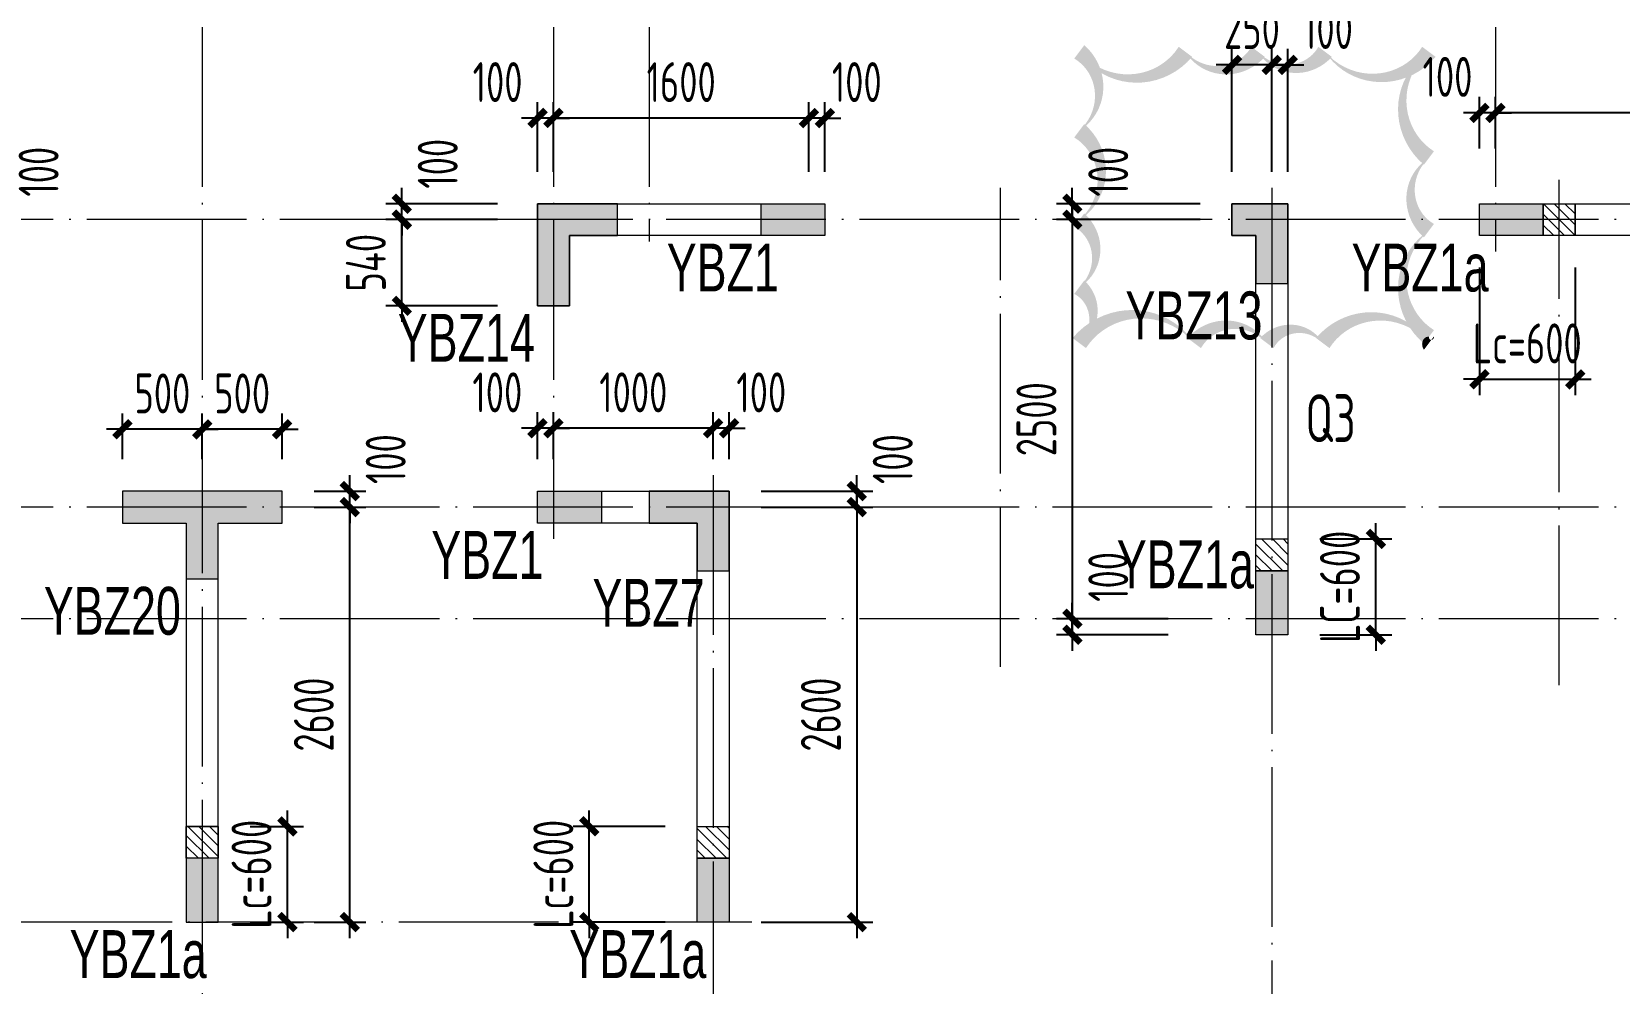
# Model space of a CAD drawing. Extents: x -129922 to 1190196, y -520662 to 139923.
# Drawn here: x 321287 to 331230, y -171156 to -165197 of the extents above; entities that cross this region are included whole.
import ezdxf
from ezdxf.enums import TextEntityAlignment as Align

# ---------------------------------------------------------------- set-up
doc = ezdxf.new("R2010")
doc.units = 0
doc.header["$LTSCALE"] = 1000
doc.header["$MEASUREMENT"] = 0
doc.linetypes.add('DOTE', pattern=[2.42, 2, -0.2, 0.02, -0.2])
for name, color, linetype, lineweight in [('A-轴线-塔楼', 1, 'DOTE', 9), ('A-轴线-隔墙', 41, 'DOTE', 9), ('S-基础-HATCH', 251, 'Continuous', 20), ('S-墙柱-COLU', 50, 'Continuous', 20), ('S-墙柱-DIM', 3, 'Continuous', 20), ('S-墙柱-Lc填充', 8, 'Continuous', 9), ('S-墙柱-WALL', 6, 'Continuous', 20), ('S-墙柱-编号', 4, 'Continuous', 20), ('S-通用-TEXT', 7, 'Continuous', 20)]:
    doc.layers.add(name, color=color, linetype=linetype, lineweight=lineweight)
doc.layers.add('S-活动层-非打印1', color=170, linetype='Continuous', lineweight=20, plot=False)
doc.styles.add('BW_Dim', font='Bweng.shx', dxfattribs={"width": 0.7, "bigfont": 'hztxt.shx'})
doc.styles.add('TSSD_Dimension', font='tssdeng.shx', dxfattribs={"width": 0.7, "bigfont": 'HZTXT.SHX'})
doc.styles.add('TSSD_Rein', font='tssdeng.shx', dxfattribs={"width": 0.7, "bigfont": 'hztxt.shx'})
doc.dimstyles.new('TSSD_100_100', dxfattribs={"dimtxt": 250, "dimasz": 100, "dimexe": 100, "dimexo": 200, "dimgap": 100, "dimtad": 1, "dimdec": 0, "dimzin": 0, "dimdsep": 46, "dimtxsty": 'TSSD_Dimension', "dimblk": 'ARCHTICK', "dimcen": 0, "dimdle": 100, "dimclrt": 7, "dimadec": 0, "dimazin": 0, "dimtfac": 1, "dimtdec": 0, "dimtix": 1, "dimtmove": 2, "dimatfit": 0, "dimfxl": 0, "dimtolj": 1, "dimtzin": 0, "dimarcsym": 0})

# ---------------------------------------------------------------- blocks, each defined once
blk = doc.blocks.new('ZHOUWANG3')
at = {"layer": 'A-轴线-塔楼', "linetype": 'DOTE', "ltscale": 0.5}
for p, q in [((118951.9, 248942.1), (118951.9, 226833.6)), ((121151.8, 248942.1), (121151.8, 239686.4)), ((121751.8, 248942.1), (121751.8, 241549.6)), ((127051.9, 248942.1), (127051.9, 241486.4)), ((125651.9, 241886.4), (125651.9, 226833.6)), ((139798.4, 241686.4), (85361.6, 241686.4)), ((122151.9, 240086.4), (122151.9, 225988.1)), ((139798.4, 239886.4), (85361.6, 239886.4)), ((139798.4, 239186.4), (85361.6, 239186.4))]:
    blk.add_line(p, q, dxfattribs=at)
at = {"layer": 'A-轴线-隔墙', "ltscale": 0.5}
for p, q in [((127451.9, 238770.4), (127451.9, 241936.4)), ((123951.9, 238886.4), (123951.9, 241886.4)), ((122393.7, 237286.4), (101607.8, 237286.4))]:
    blk.add_line(p, q, dxfattribs=at)
blk = doc.blocks.new('_ArchTick')
at = {"color": 0, "linetype": 'ByBlock', "const_width": 0.4}
blk.add_lwpolyline([(-0.5, -0.5), (0.5, 0.5)], dxfattribs=at)
blk = doc.blocks.new('*D1961')
at = {"layer": 'Defpoints', "color": 0, "transparency": 16777216}
for p in [(329154.6, -168373.8), (329705.9, -168373.8), (329154.6, -168973.8)]:
    blk.add_point(p, dxfattribs=at)
at = {"layer": 'S-墙柱-DIM', "color": 0, "lineweight": -2, "transparency": 16777216}
for p, q in [((329705.9, -168373.8), (329705.9, -168273.8)), ((329354.6, -168373.8), (329805.9, -168373.8)), ((329705.9, -168973.8), (329705.9, -168373.8)), ((329354.6, -168973.8), (329805.9, -168973.8)), ((329705.9, -168973.8), (329705.9, -169073.8))]:
    blk.add_line(p, q, dxfattribs=at)
at = {"layer": 'S-墙柱-DIM', "color": 0, "lineweight": -2, "transparency": 16777216, "xscale": 100, "yscale": 100, "zscale": 100}
for p, rotation in [((329705.9, -168373.8), 270), ((329705.9, -168973.8), 90)]:
    blk.add_blockref('_ArchTick', p, dxfattribs=dict(at, rotation=rotation))
at = {"layer": 'S-墙柱-DIM', "color": 7, "transparency": 16777216, "insert": (329480.9, -168673.8), "char_height": 250, "attachment_point": 5, "rotation": 90, "style": 'TSSD_Dimension'}
blk.add_mtext('\\A1;LC=600', dxfattribs=at)
blk = doc.blocks.new('*D1962')
at = {"layer": 'Defpoints', "color": 0, "transparency": 16777216}
for p in [(330354.6, -166473.8), (330954.6, -166473.8), (330954.6, -167373.8)]:
    blk.add_point(p, dxfattribs=at)
at = {"layer": 'S-墙柱-DIM', "color": 0, "lineweight": -2, "transparency": 16777216}
for p, q in [((330354.6, -166673.8), (330354.6, -167473.8)), ((330954.6, -166673.8), (330954.6, -167473.8)), ((330354.6, -167373.8), (330254.6, -167373.8)), ((330354.6, -167373.8), (330954.6, -167373.8)), ((330954.6, -167373.8), (331054.6, -167373.8))]:
    blk.add_line(p, q, dxfattribs=at)
at = {"layer": 'S-墙柱-DIM', "color": 0, "lineweight": -2, "transparency": 16777216, "xscale": 100, "yscale": 100, "zscale": 100}
blk.add_blockref('_ArchTick', (330354.6, -167373.8), dxfattribs=at)
at = {"layer": 'S-墙柱-DIM', "color": 0, "lineweight": -2, "transparency": 16777216, "xscale": 100, "yscale": 100, "zscale": 100, "rotation": 180}
blk.add_blockref('_ArchTick', (330954.6, -167373.8), dxfattribs=at)
at = {"layer": 'S-墙柱-DIM', "color": 7, "transparency": 16777216, "insert": (330654.6, -167148.8), "char_height": 250, "attachment_point": 5, "style": 'TSSD_Dimension'}
blk.add_mtext('\\A1;Lc=600', dxfattribs=at)
blk = doc.blocks.new('*D1974')
at = {"layer": 'Defpoints', "color": 0, "transparency": 16777216}
for p in [(322454.6, -170173.8), (322887.9, -170173.8), (322454.6, -170773.8)]:
    blk.add_point(p, dxfattribs=at)
at = {"layer": 'S-墙柱-DIM', "color": 0, "lineweight": -2, "transparency": 16777216}
for p, q in [((322887.9, -170173.8), (322887.9, -170073.8)), ((322654.6, -170173.8), (322987.9, -170173.8)), ((322887.9, -170773.8), (322887.9, -170173.8)), ((322654.6, -170773.8), (322987.9, -170773.8)), ((322887.9, -170773.8), (322887.9, -170873.8))]:
    blk.add_line(p, q, dxfattribs=at)
at = {"layer": 'S-墙柱-DIM', "color": 0, "lineweight": -2, "transparency": 16777216, "xscale": 100, "yscale": 100, "zscale": 100}
for p, rotation in [((322887.9, -170173.8), 270), ((322887.9, -170773.8), 90)]:
    blk.add_blockref('_ArchTick', p, dxfattribs=dict(at, rotation=rotation))
at = {"layer": 'S-墙柱-DIM', "color": 7, "transparency": 16777216, "insert": (322662.9, -170473.8), "char_height": 250, "attachment_point": 5, "rotation": 90, "style": 'TSSD_Dimension'}
blk.add_mtext('\\A1;Lc=600', dxfattribs=at)
blk = doc.blocks.new('*D1975')
at = {"layer": 'Defpoints', "color": 0, "transparency": 16777216}
for p in [(324778.7, -170173.8), (325454.6, -170173.8), (325454.6, -170773.8)]:
    blk.add_point(p, dxfattribs=at)
at = {"layer": 'S-墙柱-DIM', "color": 0, "lineweight": -2, "transparency": 16777216}
for p, q in [((324778.7, -170173.8), (324778.7, -170073.8)), ((325254.6, -170173.8), (324678.7, -170173.8)), ((324778.7, -170773.8), (324778.7, -170173.8)), ((325254.6, -170773.8), (324678.7, -170773.8)), ((324778.7, -170773.8), (324778.7, -170873.8))]:
    blk.add_line(p, q, dxfattribs=at)
at = {"layer": 'S-墙柱-DIM', "color": 0, "lineweight": -2, "transparency": 16777216, "xscale": 100, "yscale": 100, "zscale": 100}
for p, rotation in [((324778.7, -170173.8), 270), ((324778.7, -170773.8), 90)]:
    blk.add_blockref('_ArchTick', p, dxfattribs=dict(at, rotation=rotation))
at = {"layer": 'S-墙柱-DIM', "color": 7, "transparency": 16777216, "insert": (324553.7, -170473.8), "char_height": 250, "attachment_point": 5, "rotation": 90, "style": 'TSSD_Dimension'}
blk.add_mtext('\\A1;Lc=600', dxfattribs=at)
blk = doc.blocks.new('*D1986')
at = {"layer": 'Defpoints', "color": 0, "transparency": 16777216}
for p in [(320304.6, -166273.8), (321104.6, -166273.8), (320304.6, -166373.8)]:
    blk.add_point(p, dxfattribs=at)
at = {"layer": 'S-墙柱-DIM', "color": 0, "lineweight": -2, "transparency": 16777216}
for p, q in [((321104.6, -166273.8), (321104.6, -166173.8)), ((320504.6, -166273.8), (321204.6, -166273.8)), ((321104.6, -166373.8), (321104.6, -166273.8)), ((320504.6, -166373.8), (321204.6, -166373.8)), ((321104.6, -166373.8), (321104.6, -166473.8))]:
    blk.add_line(p, q, dxfattribs=at)
at = {"layer": 'S-墙柱-DIM', "color": 0, "lineweight": -2, "transparency": 16777216, "xscale": 100, "yscale": 100, "zscale": 100}
for p, rotation in [((321104.6, -166273.8), 270), ((321104.6, -166373.8), 90)]:
    blk.add_blockref('_ArchTick', p, dxfattribs=dict(at, rotation=rotation))
at = {"layer": 'S-墙柱-DIM', "color": 7, "transparency": 16777216, "insert": (321329.6, -166073.8), "char_height": 250, "attachment_point": 5, "rotation": 90, "style": 'TSSD_Dimension'}
blk.add_mtext('\\A1;100', dxfattribs=at)
blk = doc.blocks.new('*D1997')
at = {"layer": 'Defpoints', "color": 0, "transparency": 16777216}
for p in [(321854.6, -167687), (321854.6, -168073.8), (322354.6, -168073.8)]:
    blk.add_point(p, dxfattribs=at)
at = {"layer": 'S-墙柱-DIM', "color": 0, "lineweight": -2, "transparency": 16777216}
for p, q in [((321854.6, -167873.8), (321854.6, -167587)), ((322354.6, -167873.8), (322354.6, -167587)), ((321854.6, -167687), (321754.6, -167687)), ((322354.6, -167687), (321854.6, -167687)), ((322354.6, -167687), (322454.6, -167687))]:
    blk.add_line(p, q, dxfattribs=at)
at = {"layer": 'S-墙柱-DIM', "color": 0, "lineweight": -2, "transparency": 16777216, "xscale": 100, "yscale": 100, "zscale": 100}
blk.add_blockref('_ArchTick', (321854.6, -167687), dxfattribs=at)
at = {"layer": 'S-墙柱-DIM', "color": 0, "lineweight": -2, "transparency": 16777216, "xscale": 100, "yscale": 100, "zscale": 100, "rotation": 180}
blk.add_blockref('_ArchTick', (322354.6, -167687), dxfattribs=at)
at = {"layer": 'S-墙柱-DIM', "color": 7, "transparency": 16777216, "insert": (322104.6, -167462), "char_height": 250, "attachment_point": 5, "style": 'TSSD_Dimension'}
blk.add_mtext('\\A1;500', dxfattribs=at)
blk = doc.blocks.new('*D1998')
at = {"layer": 'Defpoints', "color": 0, "transparency": 16777216}
for p in [(322354.6, -167687), (322354.6, -168073.8), (322854.6, -168073.8)]:
    blk.add_point(p, dxfattribs=at)
at = {"layer": 'S-墙柱-DIM', "color": 0, "lineweight": -2, "transparency": 16777216}
for p, q in [((322354.6, -167873.8), (322354.6, -167587)), ((322854.6, -167873.8), (322854.6, -167587)), ((322354.6, -167687), (322254.6, -167687)), ((322854.6, -167687), (322354.6, -167687)), ((322854.6, -167687), (322954.6, -167687))]:
    blk.add_line(p, q, dxfattribs=at)
at = {"layer": 'S-墙柱-DIM', "color": 0, "lineweight": -2, "transparency": 16777216, "xscale": 100, "yscale": 100, "zscale": 100}
blk.add_blockref('_ArchTick', (322354.6, -167687), dxfattribs=at)
at = {"layer": 'S-墙柱-DIM', "color": 0, "lineweight": -2, "transparency": 16777216, "xscale": 100, "yscale": 100, "zscale": 100, "rotation": 180}
blk.add_blockref('_ArchTick', (322854.6, -167687), dxfattribs=at)
at = {"layer": 'S-墙柱-DIM', "color": 7, "transparency": 16777216, "insert": (322604.6, -167462), "char_height": 250, "attachment_point": 5, "style": 'TSSD_Dimension'}
blk.add_mtext('\\A1;500', dxfattribs=at)
blk = doc.blocks.new('*D1999')
at = {"layer": 'Defpoints', "color": 0, "transparency": 16777216}
for p in [(322854.6, -168073.8), (323278.7, -168073.8), (322854.6, -168173.8)]:
    blk.add_point(p, dxfattribs=at)
at = {"layer": 'S-墙柱-DIM', "color": 0, "lineweight": -2, "transparency": 16777216}
for p, q in [((323278.7, -168073.8), (323278.7, -167973.8)), ((323054.6, -168073.8), (323378.7, -168073.8)), ((323278.7, -168173.8), (323278.7, -168073.8)), ((323054.6, -168173.8), (323378.7, -168173.8)), ((323278.7, -168173.8), (323278.7, -168273.8))]:
    blk.add_line(p, q, dxfattribs=at)
at = {"layer": 'S-墙柱-DIM', "color": 0, "lineweight": -2, "transparency": 16777216, "xscale": 100, "yscale": 100, "zscale": 100}
for p, rotation in [((323278.7, -168073.8), 270), ((323278.7, -168173.8), 90)]:
    blk.add_blockref('_ArchTick', p, dxfattribs=dict(at, rotation=rotation))
at = {"layer": 'S-墙柱-DIM', "color": 7, "transparency": 16777216, "insert": (323503.7, -167873.8), "char_height": 250, "attachment_point": 5, "rotation": 90, "style": 'TSSD_Dimension'}
blk.add_mtext('\\A1;100', dxfattribs=at)
blk = doc.blocks.new('*D2000')
at = {"layer": 'Defpoints', "color": 0, "transparency": 16777216}
for p in [(322854.6, -168173.8), (323278.7, -168173.8), (322854.6, -170773.8)]:
    blk.add_point(p, dxfattribs=at)
at = {"layer": 'S-墙柱-DIM', "color": 0, "lineweight": -2, "transparency": 16777216}
for p, q in [((323278.7, -170873.8), (323278.7, -168073.8)), ((323054.6, -168173.8), (323378.7, -168173.8)), ((323054.6, -170773.8), (323378.7, -170773.8))]:
    blk.add_line(p, q, dxfattribs=at)
at = {"layer": 'S-墙柱-DIM', "color": 0, "lineweight": -2, "transparency": 16777216, "xscale": 100, "yscale": 100, "zscale": 100}
for p, rotation in [((323278.7, -168173.8), 90), ((323278.7, -170773.8), 270)]:
    blk.add_blockref('_ArchTick', p, dxfattribs=dict(at, rotation=rotation))
at = {"layer": 'S-墙柱-DIM', "color": 7, "transparency": 16777216, "insert": (323053.7, -169473.8), "char_height": 250, "attachment_point": 5, "rotation": 90, "style": 'TSSD_Dimension'}
blk.add_mtext('\\A1;2600', dxfattribs=at)
blk = doc.blocks.new('*D2001')
at = {"layer": 'Defpoints', "color": 0, "transparency": 16777216}
for p in [(325554.6, -167680.6), (325554.6, -168073.8), (325654.6, -168073.8)]:
    blk.add_point(p, dxfattribs=at)
at = {"layer": 'S-墙柱-DIM', "color": 0, "lineweight": -2, "transparency": 16777216}
for p, q in [((325554.6, -167873.8), (325554.6, -167580.6)), ((325654.6, -167873.8), (325654.6, -167580.6)), ((325554.6, -167680.6), (325454.6, -167680.6)), ((325654.6, -167680.6), (325554.6, -167680.6)), ((325654.6, -167680.6), (325754.6, -167680.6))]:
    blk.add_line(p, q, dxfattribs=at)
at = {"layer": 'S-墙柱-DIM', "color": 0, "lineweight": -2, "transparency": 16777216, "xscale": 100, "yscale": 100, "zscale": 100}
blk.add_blockref('_ArchTick', (325554.6, -167680.6), dxfattribs=at)
at = {"layer": 'S-墙柱-DIM', "color": 0, "lineweight": -2, "transparency": 16777216, "xscale": 100, "yscale": 100, "zscale": 100, "rotation": 180}
blk.add_blockref('_ArchTick', (325654.6, -167680.6), dxfattribs=at)
at = {"layer": 'S-墙柱-DIM', "color": 7, "transparency": 16777216, "insert": (325856.2, -167455.6), "char_height": 250, "attachment_point": 5, "style": 'TSSD_Dimension'}
blk.add_mtext('\\A1;100', dxfattribs=at)
blk = doc.blocks.new('*D2002')
at = {"layer": 'Defpoints', "color": 0, "transparency": 16777216}
for p in [(324554.6, -167680.6), (324554.6, -168073.8), (325554.6, -168073.8)]:
    blk.add_point(p, dxfattribs=at)
at = {"layer": 'S-墙柱-DIM', "color": 0, "lineweight": -2, "transparency": 16777216}
for p, q in [((324554.6, -167873.8), (324554.6, -167580.6)), ((325554.6, -167873.8), (325554.6, -167580.6)), ((325654.6, -167680.6), (324454.6, -167680.6))]:
    blk.add_line(p, q, dxfattribs=at)
at = {"layer": 'S-墙柱-DIM', "color": 0, "lineweight": -2, "transparency": 16777216, "xscale": 100, "yscale": 100, "zscale": 100, "rotation": 180}
blk.add_blockref('_ArchTick', (324554.6, -167680.6), dxfattribs=at)
at = {"layer": 'S-墙柱-DIM', "color": 0, "lineweight": -2, "transparency": 16777216, "xscale": 100, "yscale": 100, "zscale": 100}
blk.add_blockref('_ArchTick', (325554.6, -167680.6), dxfattribs=at)
at = {"layer": 'S-墙柱-DIM', "color": 7, "transparency": 16777216, "insert": (325054.6, -167455.6), "char_height": 250, "attachment_point": 5, "style": 'TSSD_Dimension'}
blk.add_mtext('\\A1;1000', dxfattribs=at)
blk = doc.blocks.new('*D2003')
at = {"layer": 'Defpoints', "color": 0, "transparency": 16777216}
for p in [(324454.6, -167680.6), (324454.6, -168073.8), (324554.6, -168073.8)]:
    blk.add_point(p, dxfattribs=at)
at = {"layer": 'S-墙柱-DIM', "color": 0, "lineweight": -2, "transparency": 16777216}
for p, q in [((324454.6, -167873.8), (324454.6, -167580.6)), ((324554.6, -167873.8), (324554.6, -167580.6)), ((324454.6, -167680.6), (324354.6, -167680.6)), ((324554.6, -167680.6), (324454.6, -167680.6)), ((324554.6, -167680.6), (324654.6, -167680.6))]:
    blk.add_line(p, q, dxfattribs=at)
at = {"layer": 'S-墙柱-DIM', "color": 0, "lineweight": -2, "transparency": 16777216, "xscale": 100, "yscale": 100, "zscale": 100}
blk.add_blockref('_ArchTick', (324454.6, -167680.6), dxfattribs=at)
at = {"layer": 'S-墙柱-DIM', "color": 0, "lineweight": -2, "transparency": 16777216, "xscale": 100, "yscale": 100, "zscale": 100, "rotation": 180}
blk.add_blockref('_ArchTick', (324554.6, -167680.6), dxfattribs=at)
at = {"layer": 'S-墙柱-DIM', "color": 7, "transparency": 16777216, "insert": (324203, -167455.6), "char_height": 250, "attachment_point": 5, "style": 'TSSD_Dimension'}
blk.add_mtext('\\A1;100', dxfattribs=at)
blk = doc.blocks.new('*D2004')
at = {"layer": 'Defpoints', "color": 0, "transparency": 16777216}
for p in [(325654.6, -168073.8), (326454.6, -168073.8), (325654.6, -168173.8)]:
    blk.add_point(p, dxfattribs=at)
at = {"layer": 'S-墙柱-DIM', "color": 0, "lineweight": -2, "transparency": 16777216}
for p, q in [((326454.6, -168073.8), (326454.6, -167973.8)), ((325854.6, -168073.8), (326554.6, -168073.8)), ((326454.6, -168173.8), (326454.6, -168073.8)), ((325854.6, -168173.8), (326554.6, -168173.8)), ((326454.6, -168173.8), (326454.6, -168273.8))]:
    blk.add_line(p, q, dxfattribs=at)
at = {"layer": 'S-墙柱-DIM', "color": 0, "lineweight": -2, "transparency": 16777216, "xscale": 100, "yscale": 100, "zscale": 100}
for p, rotation in [((326454.6, -168073.8), 270), ((326454.6, -168173.8), 90)]:
    blk.add_blockref('_ArchTick', p, dxfattribs=dict(at, rotation=rotation))
at = {"layer": 'S-墙柱-DIM', "color": 7, "transparency": 16777216, "insert": (326679.6, -167873.8), "char_height": 250, "attachment_point": 5, "rotation": 90, "style": 'TSSD_Dimension'}
blk.add_mtext('\\A1;100', dxfattribs=at)
blk = doc.blocks.new('*D2005')
at = {"layer": 'Defpoints', "color": 0, "transparency": 16777216}
for p in [(325654.6, -168173.8), (325654.6, -170773.8), (326454.6, -170773.8)]:
    blk.add_point(p, dxfattribs=at)
at = {"layer": 'S-墙柱-DIM', "color": 0, "lineweight": -2, "transparency": 16777216}
for p, q in [((326454.6, -168073.8), (326454.6, -170873.8)), ((325854.6, -168173.8), (326554.6, -168173.8)), ((325854.6, -170773.8), (326554.6, -170773.8))]:
    blk.add_line(p, q, dxfattribs=at)
at = {"layer": 'S-墙柱-DIM', "color": 0, "lineweight": -2, "transparency": 16777216, "xscale": 100, "yscale": 100, "zscale": 100}
for p, rotation in [((326454.6, -168173.8), 90), ((326454.6, -170773.8), 270)]:
    blk.add_blockref('_ArchTick', p, dxfattribs=dict(at, rotation=rotation))
at = {"layer": 'S-墙柱-DIM', "color": 7, "transparency": 16777216, "insert": (326229.6, -169473.8), "char_height": 250, "attachment_point": 5, "rotation": 90, "style": 'TSSD_Dimension'}
blk.add_mtext('\\A1;2600', dxfattribs=at)
blk = doc.blocks.new('*D2010')
at = {"layer": 'Defpoints', "color": 0, "transparency": 16777216}
for p in [(324454.6, -165737.2), (324454.6, -166273.8), (324554.6, -166273.8)]:
    blk.add_point(p, dxfattribs=at)
at = {"layer": 'S-墙柱-DIM', "color": 0, "lineweight": -2, "transparency": 16777216}
for p, q in [((324454.6, -166073.8), (324454.6, -165637.2)), ((324554.6, -166073.8), (324554.6, -165637.2)), ((324454.6, -165737.2), (324354.6, -165737.2)), ((324554.6, -165737.2), (324454.6, -165737.2)), ((324554.6, -165737.2), (324654.6, -165737.2))]:
    blk.add_line(p, q, dxfattribs=at)
at = {"layer": 'S-墙柱-DIM', "color": 0, "lineweight": -2, "transparency": 16777216, "xscale": 100, "yscale": 100, "zscale": 100}
blk.add_blockref('_ArchTick', (324454.6, -165737.2), dxfattribs=at)
at = {"layer": 'S-墙柱-DIM', "color": 0, "lineweight": -2, "transparency": 16777216, "xscale": 100, "yscale": 100, "zscale": 100, "rotation": 180}
blk.add_blockref('_ArchTick', (324554.6, -165737.2), dxfattribs=at)
at = {"layer": 'S-墙柱-DIM', "color": 7, "transparency": 16777216, "insert": (324204.6, -165512.2), "char_height": 250, "attachment_point": 5, "style": 'TSSD_Dimension'}
blk.add_mtext('\\A1;100', dxfattribs=at)
blk = doc.blocks.new('*D2011')
at = {"layer": 'Defpoints', "color": 0, "transparency": 16777216}
for p in [(324554.6, -165737.2), (324554.6, -166273.8), (326154.6, -166273.8)]:
    blk.add_point(p, dxfattribs=at)
at = {"layer": 'S-墙柱-DIM', "color": 0, "lineweight": -2, "transparency": 16777216}
for p, q in [((324554.6, -166073.8), (324554.6, -165637.2)), ((326154.6, -166073.8), (326154.6, -165637.2)), ((326254.6, -165737.2), (324454.6, -165737.2))]:
    blk.add_line(p, q, dxfattribs=at)
at = {"layer": 'S-墙柱-DIM', "color": 0, "lineweight": -2, "transparency": 16777216, "xscale": 100, "yscale": 100, "zscale": 100, "rotation": 180}
blk.add_blockref('_ArchTick', (324554.6, -165737.2), dxfattribs=at)
at = {"layer": 'S-墙柱-DIM', "color": 0, "lineweight": -2, "transparency": 16777216, "xscale": 100, "yscale": 100, "zscale": 100}
blk.add_blockref('_ArchTick', (326154.6, -165737.2), dxfattribs=at)
at = {"layer": 'S-墙柱-DIM', "color": 7, "transparency": 16777216, "insert": (325354.6, -165512.2), "char_height": 250, "attachment_point": 5, "style": 'TSSD_Dimension'}
blk.add_mtext('\\A1;1600', dxfattribs=at)
blk = doc.blocks.new('*D2012')
at = {"layer": 'Defpoints', "color": 0, "transparency": 16777216}
for p in [(326154.6, -165737.2), (326154.6, -166273.8), (326254.6, -166273.8)]:
    blk.add_point(p, dxfattribs=at)
at = {"layer": 'S-墙柱-DIM', "color": 0, "lineweight": -2, "transparency": 16777216}
for p, q in [((326154.6, -166073.8), (326154.6, -165637.2)), ((326254.6, -166073.8), (326254.6, -165637.2)), ((326154.6, -165737.2), (326054.6, -165737.2)), ((326254.6, -165737.2), (326154.6, -165737.2)), ((326254.6, -165737.2), (326354.6, -165737.2))]:
    blk.add_line(p, q, dxfattribs=at)
at = {"layer": 'S-墙柱-DIM', "color": 0, "lineweight": -2, "transparency": 16777216, "xscale": 100, "yscale": 100, "zscale": 100}
blk.add_blockref('_ArchTick', (326154.6, -165737.2), dxfattribs=at)
at = {"layer": 'S-墙柱-DIM', "color": 0, "lineweight": -2, "transparency": 16777216, "xscale": 100, "yscale": 100, "zscale": 100, "rotation": 180}
blk.add_blockref('_ArchTick', (326254.6, -165737.2), dxfattribs=at)
at = {"layer": 'S-墙柱-DIM', "color": 7, "transparency": 16777216, "insert": (326454.6, -165512.2), "char_height": 250, "attachment_point": 5, "style": 'TSSD_Dimension'}
blk.add_mtext('\\A1;100', dxfattribs=at)
blk = doc.blocks.new('*D2013')
at = {"layer": 'Defpoints', "color": 0, "transparency": 16777216}
for p in [(323604.6, -166273.8), (324404.6, -166273.8), (324404.6, -166373.8)]:
    blk.add_point(p, dxfattribs=at)
at = {"layer": 'S-墙柱-DIM', "color": 0, "lineweight": -2, "transparency": 16777216}
for p, q in [((323604.6, -166273.8), (323604.6, -166173.8)), ((324204.6, -166273.8), (323504.6, -166273.8)), ((323604.6, -166373.8), (323604.6, -166273.8)), ((324204.6, -166373.8), (323504.6, -166373.8)), ((323604.6, -166373.8), (323604.6, -166473.8))]:
    blk.add_line(p, q, dxfattribs=at)
at = {"layer": 'S-墙柱-DIM', "color": 0, "lineweight": -2, "transparency": 16777216, "xscale": 100, "yscale": 100, "zscale": 100}
for p, rotation in [((323604.6, -166273.8), 270), ((323604.6, -166373.8), 90)]:
    blk.add_blockref('_ArchTick', p, dxfattribs=dict(at, rotation=rotation))
at = {"layer": 'S-墙柱-DIM', "color": 7, "transparency": 16777216, "insert": (323829.6, -166023.8), "char_height": 250, "attachment_point": 5, "rotation": 90, "style": 'TSSD_Dimension'}
blk.add_mtext('\\A1;100', dxfattribs=at)
blk = doc.blocks.new('*D2014')
at = {"layer": 'Defpoints', "color": 0, "transparency": 16777216}
for p in [(323604.6, -166373.8), (324404.6, -166373.8), (324404.6, -166913.8)]:
    blk.add_point(p, dxfattribs=at)
at = {"layer": 'S-墙柱-DIM', "color": 0, "lineweight": -2, "transparency": 16777216}
for p, q in [((323604.6, -166373.8), (323604.6, -166273.8)), ((324204.6, -166373.8), (323504.6, -166373.8)), ((323604.6, -166913.8), (323604.6, -166373.8)), ((324204.6, -166913.8), (323504.6, -166913.8)), ((323604.6, -166913.8), (323604.6, -167013.8))]:
    blk.add_line(p, q, dxfattribs=at)
at = {"layer": 'S-墙柱-DIM', "color": 0, "lineweight": -2, "transparency": 16777216, "xscale": 100, "yscale": 100, "zscale": 100}
for p, rotation in [((323604.6, -166373.8), 270), ((323604.6, -166913.8), 90)]:
    blk.add_blockref('_ArchTick', p, dxfattribs=dict(at, rotation=rotation))
at = {"layer": 'S-墙柱-DIM', "color": 7, "transparency": 16777216, "insert": (323379.6, -166643.8), "char_height": 250, "attachment_point": 5, "rotation": 90, "style": 'TSSD_Dimension'}
blk.add_mtext('\\A1;540', dxfattribs=at)
blk = doc.blocks.new('*D2015')
at = {"layer": 'Defpoints', "color": 0, "transparency": 16777216}
for p in [(328804.6, -165404.8), (328804.6, -166273.8), (329054.6, -166273.8)]:
    blk.add_point(p, dxfattribs=at)
at = {"layer": 'S-墙柱-DIM', "color": 0, "lineweight": -2, "transparency": 16777216}
for p, q in [((328804.6, -166073.8), (328804.6, -165304.8)), ((329054.6, -166073.8), (329054.6, -165304.8)), ((328804.6, -165404.8), (328704.6, -165404.8)), ((329054.6, -165404.8), (328804.6, -165404.8)), ((329054.6, -165404.8), (329154.6, -165404.8))]:
    blk.add_line(p, q, dxfattribs=at)
at = {"layer": 'S-墙柱-DIM', "color": 0, "lineweight": -2, "transparency": 16777216, "xscale": 100, "yscale": 100, "zscale": 100}
blk.add_blockref('_ArchTick', (328804.6, -165404.8), dxfattribs=at)
at = {"layer": 'S-墙柱-DIM', "color": 0, "lineweight": -2, "transparency": 16777216, "xscale": 100, "yscale": 100, "zscale": 100, "rotation": 180}
blk.add_blockref('_ArchTick', (329054.6, -165404.8), dxfattribs=at)
at = {"layer": 'S-墙柱-DIM', "color": 7, "transparency": 16777216, "insert": (328929.6, -165179.8), "char_height": 250, "attachment_point": 5, "style": 'TSSD_Dimension'}
blk.add_mtext('\\A1;250', dxfattribs=at)
blk = doc.blocks.new('*D2016')
at = {"layer": 'Defpoints', "color": 0, "transparency": 16777216}
for p in [(329054.6, -165404.8), (329054.6, -166273.8), (329154.6, -166273.8)]:
    blk.add_point(p, dxfattribs=at)
at = {"layer": 'S-墙柱-DIM', "color": 0, "lineweight": -2, "transparency": 16777216}
for p, q in [((329054.6, -166073.8), (329054.6, -165304.8)), ((329154.6, -166073.8), (329154.6, -165304.8)), ((329054.6, -165404.8), (328954.6, -165404.8)), ((329154.6, -165404.8), (329054.6, -165404.8)), ((329154.6, -165404.8), (329254.6, -165404.8))]:
    blk.add_line(p, q, dxfattribs=at)
at = {"layer": 'S-墙柱-DIM', "color": 0, "lineweight": -2, "transparency": 16777216, "xscale": 100, "yscale": 100, "zscale": 100}
blk.add_blockref('_ArchTick', (329054.6, -165404.8), dxfattribs=at)
at = {"layer": 'S-墙柱-DIM', "color": 0, "lineweight": -2, "transparency": 16777216, "xscale": 100, "yscale": 100, "zscale": 100, "rotation": 180}
blk.add_blockref('_ArchTick', (329154.6, -165404.8), dxfattribs=at)
at = {"layer": 'S-墙柱-DIM', "color": 7, "transparency": 16777216, "insert": (329406.2, -165179.8), "char_height": 250, "attachment_point": 5, "style": 'TSSD_Dimension'}
blk.add_mtext('\\A1;100', dxfattribs=at)
blk = doc.blocks.new('*D2017')
at = {"layer": 'Defpoints', "color": 0, "transparency": 16777216}
for p in [(327804.6, -166273.8), (328804.6, -166273.8), (328804.6, -166373.8)]:
    blk.add_point(p, dxfattribs=at)
at = {"layer": 'S-墙柱-DIM', "color": 0, "lineweight": -2, "transparency": 16777216}
for p, q in [((327804.6, -166273.8), (327804.6, -166173.8)), ((328604.6, -166273.8), (327704.6, -166273.8)), ((327804.6, -166373.8), (327804.6, -166273.8)), ((328604.6, -166373.8), (327704.6, -166373.8)), ((327804.6, -166373.8), (327804.6, -166473.8))]:
    blk.add_line(p, q, dxfattribs=at)
at = {"layer": 'S-墙柱-DIM', "color": 0, "lineweight": -2, "transparency": 16777216, "xscale": 100, "yscale": 100, "zscale": 100}
for p, rotation in [((327804.6, -166273.8), 270), ((327804.6, -166373.8), 90)]:
    blk.add_blockref('_ArchTick', p, dxfattribs=dict(at, rotation=rotation))
at = {"layer": 'S-墙柱-DIM', "color": 7, "transparency": 16777216, "insert": (328029.6, -166073.8), "char_height": 250, "attachment_point": 5, "rotation": 90, "style": 'TSSD_Dimension'}
blk.add_mtext('\\A1;100', dxfattribs=at)
blk = doc.blocks.new('*D2018')
at = {"layer": 'Defpoints', "color": 0, "transparency": 16777216}
for p in [(328804.6, -166373.8), (327804.6, -168873.8), (328604.6, -168873.8)]:
    blk.add_point(p, dxfattribs=at)
at = {"layer": 'S-墙柱-DIM', "color": 0, "lineweight": -2, "transparency": 16777216}
for p, q in [((327804.6, -166273.8), (327804.6, -168973.8)), ((328604.6, -166373.8), (327704.6, -166373.8)), ((328404.6, -168873.8), (327704.6, -168873.8))]:
    blk.add_line(p, q, dxfattribs=at)
at = {"layer": 'S-墙柱-DIM', "color": 0, "lineweight": -2, "transparency": 16777216, "xscale": 100, "yscale": 100, "zscale": 100}
for p, rotation in [((327804.6, -166373.8), 90), ((327804.6, -168873.8), 270)]:
    blk.add_blockref('_ArchTick', p, dxfattribs=dict(at, rotation=rotation))
at = {"layer": 'S-墙柱-DIM', "color": 7, "transparency": 16777216, "insert": (327579.6, -167623.8), "char_height": 250, "attachment_point": 5, "rotation": 90, "style": 'TSSD_Dimension'}
blk.add_mtext('\\A1;2500', dxfattribs=at)
blk = doc.blocks.new('*D2019')
at = {"layer": 'Defpoints', "color": 0, "transparency": 16777216}
for p in [(327804.6, -168873.8), (328604.6, -168873.8), (328604.6, -168973.8)]:
    blk.add_point(p, dxfattribs=at)
at = {"layer": 'S-墙柱-DIM', "color": 0, "lineweight": -2, "transparency": 16777216}
for p, q in [((327804.6, -168873.8), (327804.6, -168773.8)), ((328404.6, -168873.8), (327704.6, -168873.8)), ((327804.6, -168973.8), (327804.6, -168873.8)), ((328404.6, -168973.8), (327704.6, -168973.8)), ((327804.6, -168973.8), (327804.6, -169073.8))]:
    blk.add_line(p, q, dxfattribs=at)
at = {"layer": 'S-墙柱-DIM', "color": 0, "lineweight": -2, "transparency": 16777216, "xscale": 100, "yscale": 100, "zscale": 100}
for p, rotation in [((327804.6, -168873.8), 270), ((327804.6, -168973.8), 90)]:
    blk.add_blockref('_ArchTick', p, dxfattribs=dict(at, rotation=rotation))
at = {"layer": 'S-墙柱-DIM', "color": 7, "transparency": 16777216, "insert": (328029.6, -168611.3), "char_height": 250, "attachment_point": 5, "rotation": 90, "style": 'TSSD_Dimension'}
blk.add_mtext('\\A1;100', dxfattribs=at)
blk = doc.blocks.new('*D2024')
at = {"layer": 'Defpoints', "color": 0, "transparency": 16777216}
for p in [(330454.6, -165704.6), (330454.6, -166127.4), (333154.6, -166177.4)]:
    blk.add_point(p, dxfattribs=at)
at = {"layer": 'S-墙柱-DIM', "color": 0, "lineweight": -2, "transparency": 16777216}
for p, q in [((330454.6, -165927.4), (330454.6, -165604.6)), ((333154.6, -165977.4), (333154.6, -165604.6)), ((333254.6, -165704.6), (330354.6, -165704.6))]:
    blk.add_line(p, q, dxfattribs=at)
at = {"layer": 'S-墙柱-DIM', "color": 0, "lineweight": -2, "transparency": 16777216, "xscale": 100, "yscale": 100, "zscale": 100, "rotation": 180}
blk.add_blockref('_ArchTick', (330454.6, -165704.6), dxfattribs=at)
at = {"layer": 'S-墙柱-DIM', "color": 0, "lineweight": -2, "transparency": 16777216, "xscale": 100, "yscale": 100, "zscale": 100}
blk.add_blockref('_ArchTick', (333154.6, -165704.6), dxfattribs=at)
at = {"layer": 'S-墙柱-DIM', "color": 7, "transparency": 16777216, "insert": (331804.6, -165479.6), "char_height": 250, "attachment_point": 5, "style": 'TSSD_Dimension'}
blk.add_mtext('\\A1;2700', dxfattribs=at)
blk = doc.blocks.new('*D2025')
at = {"layer": 'Defpoints', "color": 0, "transparency": 16777216}
for p in [(330354.6, -165704.6), (330354.6, -166127.4), (330454.6, -166127.4)]:
    blk.add_point(p, dxfattribs=at)
at = {"layer": 'S-墙柱-DIM', "color": 0, "lineweight": -2, "transparency": 16777216}
for p, q in [((330354.6, -165927.4), (330354.6, -165604.6)), ((330454.6, -165927.4), (330454.6, -165604.6)), ((330354.6, -165704.6), (330254.6, -165704.6)), ((330454.6, -165704.6), (330354.6, -165704.6)), ((330454.6, -165704.6), (330554.6, -165704.6))]:
    blk.add_line(p, q, dxfattribs=at)
at = {"layer": 'S-墙柱-DIM', "color": 0, "lineweight": -2, "transparency": 16777216, "xscale": 100, "yscale": 100, "zscale": 100}
blk.add_blockref('_ArchTick', (330354.6, -165704.6), dxfattribs=at)
at = {"layer": 'S-墙柱-DIM', "color": 0, "lineweight": -2, "transparency": 16777216, "xscale": 100, "yscale": 100, "zscale": 100, "rotation": 180}
blk.add_blockref('_ArchTick', (330454.6, -165704.6), dxfattribs=at)
at = {"layer": 'S-墙柱-DIM', "color": 7, "transparency": 16777216, "insert": (330154.6, -165479.6), "char_height": 250, "attachment_point": 5, "style": 'TSSD_Dimension'}
blk.add_mtext('\\A1;100', dxfattribs=at)

msp = doc.modelspace()

# ---------------------------------------------------------------- hatches: boundary and pattern name
at = {"layer": 'S-基础-HATCH', "ltscale": 0.2}
for points in [[(324654.6, -166473.8), (324954.6, -166473.8), (324954.6, -166273.8), (324454.6, -166273.8), (324454.6, -166913.8), (324654.6, -166913.8)], [(325854.6, -166273.8), (326254.6, -166273.8), (326254.6, -166473.8), (325854.6, -166473.8)], [(328804.6, -166473.8), (328804.6, -166273.8), (329154.6, -166273.8), (329154.6, -166773.8), (328954.6, -166773.8), (328954.6, -166473.8)], [(330754.6, -166473.8), (330354.6, -166473.8), (330354.6, -166273.8), (330454.6, -166273.8), (330754.6, -166273.8)], [(322454.6, -168273.8), (322854.6, -168273.8), (322854.6, -168073.8), (321854.6, -168073.8), (321854.6, -168273.8), (322254.6, -168273.8), (322254.6, -168623.8), (322454.6, -168623.8)], [(324454.6, -168273.8), (324454.6, -168073.8), (324854.6, -168073.8), (324854.6, -168273.8)], [(325454.6, -168273.8), (325454.6, -168573.8), (325654.6, -168573.8), (325654.6, -168073.8), (325154.6, -168073.8), (325154.6, -168273.8)], [(328954.6, -168973.8), (328954.6, -168573.8), (329154.6, -168573.8), (329154.6, -168973.8)], [(322254.6, -170373.8), (322254.6, -170773.8), (322454.6, -170773.8), (322454.6, -170373.8)], [(325654.6, -170373.8), (325654.6, -170773.8), (325454.6, -170773.8), (325454.6, -170373.8)]]:
    msp.add_hatch(color=256, dxfattribs=at).paths.add_polyline_path(points)
at = {"layer": 'S-墙柱-Lc填充'}
h = msp.add_hatch(dxfattribs=at)
h.set_pattern_fill('ANSI31', color=256, scale=30, style=0)
h.set_pattern_definition([(135, (-310604.86, -229616.606), (33.6759605, 33.6759605), [])])
h.paths.add_polyline_path([(330954.6, -166473.8), (330754.6, -166473.8), (330754.6, -166273.8), (330954.6, -166273.8)])
h = msp.add_hatch(dxfattribs=at)
h.set_pattern_fill('ANSI31', color=256, scale=30, style=0)
h.set_pattern_definition([(135, (-312454.86, -231766.607), (33.6759605, 33.6759605), [])])
h.paths.add_polyline_path([(328954.6, -168573.8), (328954.6, -168373.8), (329154.6, -168373.8), (329154.6, -168573.8)])
h = msp.add_hatch(dxfattribs=at)
h.set_pattern_fill('ANSI31', color=256, scale=30, style=0)
h.set_pattern_definition([(135, (-319179.86, -233566.607), (33.6759605, 33.6759605), [])])
h.paths.add_polyline_path([(322254.6, -170173.8), (322254.6, -170373.8), (322454.6, -170373.8), (322454.6, -170173.8)])
h = msp.add_hatch(dxfattribs=at)
h.set_pattern_fill('ANSI31', color=256, scale=30, style=0)
h.set_pattern_definition([(135, (-316004.86, -233566.607), (33.6759605, 33.6759605), [])])
h.paths.add_polyline_path([(325654.6, -170373.8), (325454.6, -170373.8), (325454.6, -170173.8), (325654.6, -170173.8)])

# ---------------------------------------------------------------- linework, layer by layer
at = {"layer": 'S-墙柱-COLU'}
for points in [[(324654.6, -166473.8), (324954.6, -166473.8), (324954.6, -166273.8), (324454.6, -166273.8), (324454.6, -166913.8), (324654.6, -166913.8)], [(325854.6, -166273.8), (326254.6, -166273.8), (326254.6, -166473.8), (325854.6, -166473.8)], [(328954.6, -166473.8), (328954.6, -166773.8), (329154.6, -166773.8), (329154.6, -166273.8), (328804.6, -166273.8), (328804.6, -166473.8)], [(330754.6, -166473.8), (330354.6, -166473.8), (330354.6, -166273.8), (330454.6, -166273.8), (330454.6, -166273.8), (330754.6, -166273.8)], [(322454.6, -168273.8), (322854.6, -168273.8), (322854.6, -168073.8), (321854.6, -168073.8), (321854.6, -168273.8), (322254.6, -168273.8), (322254.6, -168623.8), (322454.6, -168623.8)], [(324454.6, -168273.8), (324454.6, -168073.8), (324854.6, -168073.8), (324854.6, -168273.8)], [(325454.6, -168273.8), (325454.6, -168573.8), (325654.6, -168573.8), (325654.6, -168073.8), (325154.6, -168073.8), (325154.6, -168273.8)], [(329154.6, -168573.8), (329154.6, -168973.8), (328954.6, -168973.8), (328954.6, -168573.8)], [(322254.6, -170773.8), (322454.6, -170773.8), (322454.6, -170373.8), (322254.6, -170373.8)], [(325654.6, -170373.8), (325654.6, -170773.8), (325454.6, -170773.8), (325454.6, -170373.8)]]:
    msp.add_lwpolyline(points, close=True, dxfattribs=at)
at = {"layer": 'S-墙柱-Lc填充'}
for p, q in [((330954.6, -166473.8), (330954.6, -166273.8)), ((328954.6, -168373.8), (329154.6, -168373.8)), ((322454.6, -170173.8), (322254.6, -170173.8)), ((325454.6, -170173.8), (325654.6, -170173.8))]:
    msp.add_line(p, q, dxfattribs=at)
for points in [[(330954.6, -166473.8), (330754.6, -166473.8), (330754.6, -166273.8), (330954.6, -166273.8)], [(329154.6, -168573.8), (328954.6, -168573.8), (328954.6, -168373.8), (329154.6, -168373.8)], [(322454.6, -170373.8), (322254.6, -170373.8), (322254.6, -170173.8), (322454.6, -170173.8)], [(325654.6, -170373.8), (325454.6, -170373.8), (325454.6, -170173.8), (325654.6, -170173.8)]]:
    msp.add_lwpolyline(points, close=True, dxfattribs=at)
at = {"layer": 'S-墙柱-WALL'}
for points in [[(333254.6, -161873.8), (333254.6, -167243.8), (333054.6, -167243.8), (333054.6, -166473.8), (330354.6, -166473.8), (330354.6, -166273.8), (330454.6, -166273.8), (330454.6, -166273.8), (333054.6, -166273.8), (333054.6, -161223.8), (333654.6, -161223.8), (333654.6, -161873.8)], [(326254.6, -166273.8), (326254.6, -166473.8), (324654.6, -166473.8), (324654.6, -166913.8), (324454.6, -166913.8), (324454.6, -166273.8)], [(329154.6, -168973.8), (328954.6, -168973.8), (328954.6, -166473.8), (328804.6, -166473.8), (328804.6, -166273.8), (329154.6, -166273.8)], [(322254.6, -170773.8), (322454.6, -170773.8), (322454.6, -168273.8), (322854.6, -168273.8), (322854.6, -168073.8), (321854.6, -168073.8), (321854.6, -168273.8), (322254.6, -168273.8)], [(325454.6, -168273.8), (324454.6, -168273.8), (324454.6, -168073.8), (325654.6, -168073.8), (325654.6, -170773.8), (325454.6, -170773.8)]]:
    msp.add_lwpolyline(points, close=True, dxfattribs=at)
at = {"layer": 'S-活动层-非打印1'}
msp.add_lwpolyline([(330038.3, -165322.8, 0, 105, 0.5), (330038.3, -165987.8, 0, 105, 0.5), (330038.3, -166442.8, 0, 105, 0.5), (330038.3, -167107.8, 0, 105, 0.5), (330038.3, -167146.8, 0, 105, 0.5), (329373.3, -167146.8, 0, 105, 0.5), (329023.3, -167146.8, 0, 105, 0.5), (328568.3, -167146.8, 0, 105, 0.5), (327848.1, -167146.8, 0, 105, 0.5), (327848.1, -166796.8, 0, 105, 0.5), (327848.1, -166376.8, 0, 105, 0.5), (327848.1, -165816.8, 0, 105, 0.5), (327848.1, -165322.8, 0, 105, 0.5), (328513.1, -165322.8, 0, 105, 0.5), (328968.1, -165322.8, 0, 105, 0.5), (329388.1, -165322.8, 0, 105, 0.5)], format="xyseb", close=True, dxfattribs=at)

# ---------------------------------------------------------------- block references
msp.add_blockref('ZHOUWANG3', (203402.7, -408060.2))

# ---------------------------------------------------------------- texts
at = {"layer": 'S-墙柱-编号', "style": 'TSSD_Rein', "width": 0.7}
msp.add_text('Q3', height=300, dxfattribs=at).set_placement((329264, -167767.2))
at = {"layer": 'S-通用-TEXT', "color": 2, "style": 'BW_Dim', "width": 0.7}
for s, p in [('YBZ1', (325264.3, -166523.8)), ('YBZ1a', (329553.5, -166523.8)), ('YBZ13', (328137.3, -166823.8)), ('YBZ14', (323579.3, -166963.8)), ('YBZ1', (323789.3, -168323.8)), ('YBZ1a', (328083.2, -168382.7)), ('YBZ20', (321362.3, -168673.8)), ('YBZ1a', (321523.9, -170823.8)), ('YBZ1a', (324653.5, -170823.8))]:
    msp.add_text(s, height=300, dxfattribs=at).set_placement(p, align=Align.TOP_LEFT)
at = {"layer": 'S-通用-TEXT', "style": 'BW_Dim', "width": 0.7}
msp.add_text('YBZ7', height=300, dxfattribs=at).set_placement((324798.9, -168623.8), align=Align.TOP_LEFT)

# ---------------------------------------------------------------- dimensions: what is measured, and where the dimension line sits
at = {"layer": 'S-墙柱-DIM'}
for base, p1, p2, angle, picture, middle in [((328804.6, -165404.8), (329054.6, -166273.8), (328804.6, -166273.8), 180, '*D2015', (328929.6, -165179.8)), ((324554.6, -165737.2), (326154.6, -166273.8), (324554.6, -166273.8), 180, '*D2011', (325354.6, -165512.2)), ((330454.6, -165704.6), (333154.6, -166177.4), (330454.6, -166127.4), 180, '*D2024', (331804.6, -165479.6)), ((323604.6, -166373.8), (324404.6, -166913.8), (324404.6, -166373.8), 90, '*D2014', (323379.6, -166643.8)), ((327804.6, -168873.8), (328804.6, -166373.8), (328604.6, -168873.8), 90, '*D2018', (327579.6, -167623.8)), ((321854.6, -167687), (322354.6, -168073.8), (321854.6, -168073.8), 180, '*D1997', (322104.6, -167462)), ((322354.6, -167687), (322854.6, -168073.8), (322354.6, -168073.8), 180, '*D1998', (322604.6, -167462)), ((324554.6, -167680.6), (325554.6, -168073.8), (324554.6, -168073.8), 180, '*D2002', (325054.6, -167455.6)), ((323278.7, -168173.8), (322854.6, -170773.8), (322854.6, -168173.8), 90, '*D2000', (323053.7, -169473.8)), ((326454.6, -170773.8), (325654.6, -168173.8), (325654.6, -170773.8), 90, '*D2005', (326229.6, -169473.8))]:
    dim = msp.add_linear_dim(base=base, p1=p1, p2=p2, angle=angle, dimstyle='TSSD_100_100', dxfattribs=at)
    dim.commit()
    dim.dimension.update_dxf_attribs({"geometry": picture, "text_midpoint": middle})
for base, p1, p2, angle, picture, middle in [((329054.6, -165404.8), (329154.6, -166273.8), (329054.6, -166273.8), 180, '*D2016', (329406.2, -165179.8)), ((324454.6, -165737.2), (324554.6, -166273.8), (324454.6, -166273.8), 180, '*D2010', (324204.6, -165512.2)), ((326154.6, -165737.2), (326254.6, -166273.8), (326154.6, -166273.8), 180, '*D2012', (326454.6, -165512.2)), ((330354.6, -165704.6), (330454.6, -166127.4), (330354.6, -166127.4), 180, '*D2025', (330154.6, -165479.6)), ((323604.6, -166273.8), (324404.6, -166373.8), (324404.6, -166273.8), 90, '*D2013', (323829.6, -166023.8)), ((321104.6, -166273.8), (320304.6, -166373.8), (320304.6, -166273.8), 90, '*D1986', (321329.6, -166073.8)), ((327804.6, -166273.8), (328804.6, -166373.8), (328804.6, -166273.8), 90, '*D2017', (328029.6, -166073.8)), ((324454.6, -167680.6), (324554.6, -168073.8), (324454.6, -168073.8), 180, '*D2003', (324203, -167455.6)), ((325554.6, -167680.6), (325654.6, -168073.8), (325554.6, -168073.8), 180, '*D2001', (325856.2, -167455.6)), ((323278.7, -168073.8), (322854.6, -168173.8), (322854.6, -168073.8), 90, '*D1999', (323503.7, -167873.8)), ((326454.6, -168073.8), (325654.6, -168173.8), (325654.6, -168073.8), 90, '*D2004', (326679.6, -167873.8)), ((327804.6, -168873.8), (328604.6, -168973.8), (328604.6, -168873.8), 90, '*D2019', (328029.6, -168611.3))]:
    dim = msp.add_linear_dim(base=base, p1=p1, p2=p2, angle=angle, dimstyle='TSSD_100_100', dxfattribs=at)
    dim.commit()
    dim.dimension.update_dxf_attribs({"geometry": picture, "text_midpoint": middle, "dimtype": 128})
for base, p1, p2, angle, text, picture, middle in [((330954.6, -167373.8), (330354.6, -166473.8), (330954.6, -166473.8), 0, 'Lc=<>', '*D1962', (330654.6, -167148.8)), ((329705.9, -168373.8), (329154.6, -168973.8), (329154.6, -168373.8), 90, 'LC=600', '*D1961', (329480.9, -168673.8)), ((322887.9, -170173.8), (322454.6, -170773.8), (322454.6, -170173.8), 90, 'Lc=<>', '*D1974', (322662.9, -170473.8)), ((324778.7, -170173.8), (325454.6, -170773.8), (325454.6, -170173.8), 90, 'Lc=<>', '*D1975', (324553.7, -170473.8))]:
    dim = msp.add_linear_dim(base=base, p1=p1, p2=p2, angle=angle, text=text, dimstyle='TSSD_100_100', dxfattribs=at)
    dim.commit()
    dim.dimension.update_dxf_attribs({"geometry": picture, "text_midpoint": middle})

doc.saveas('drawing.dxf')
